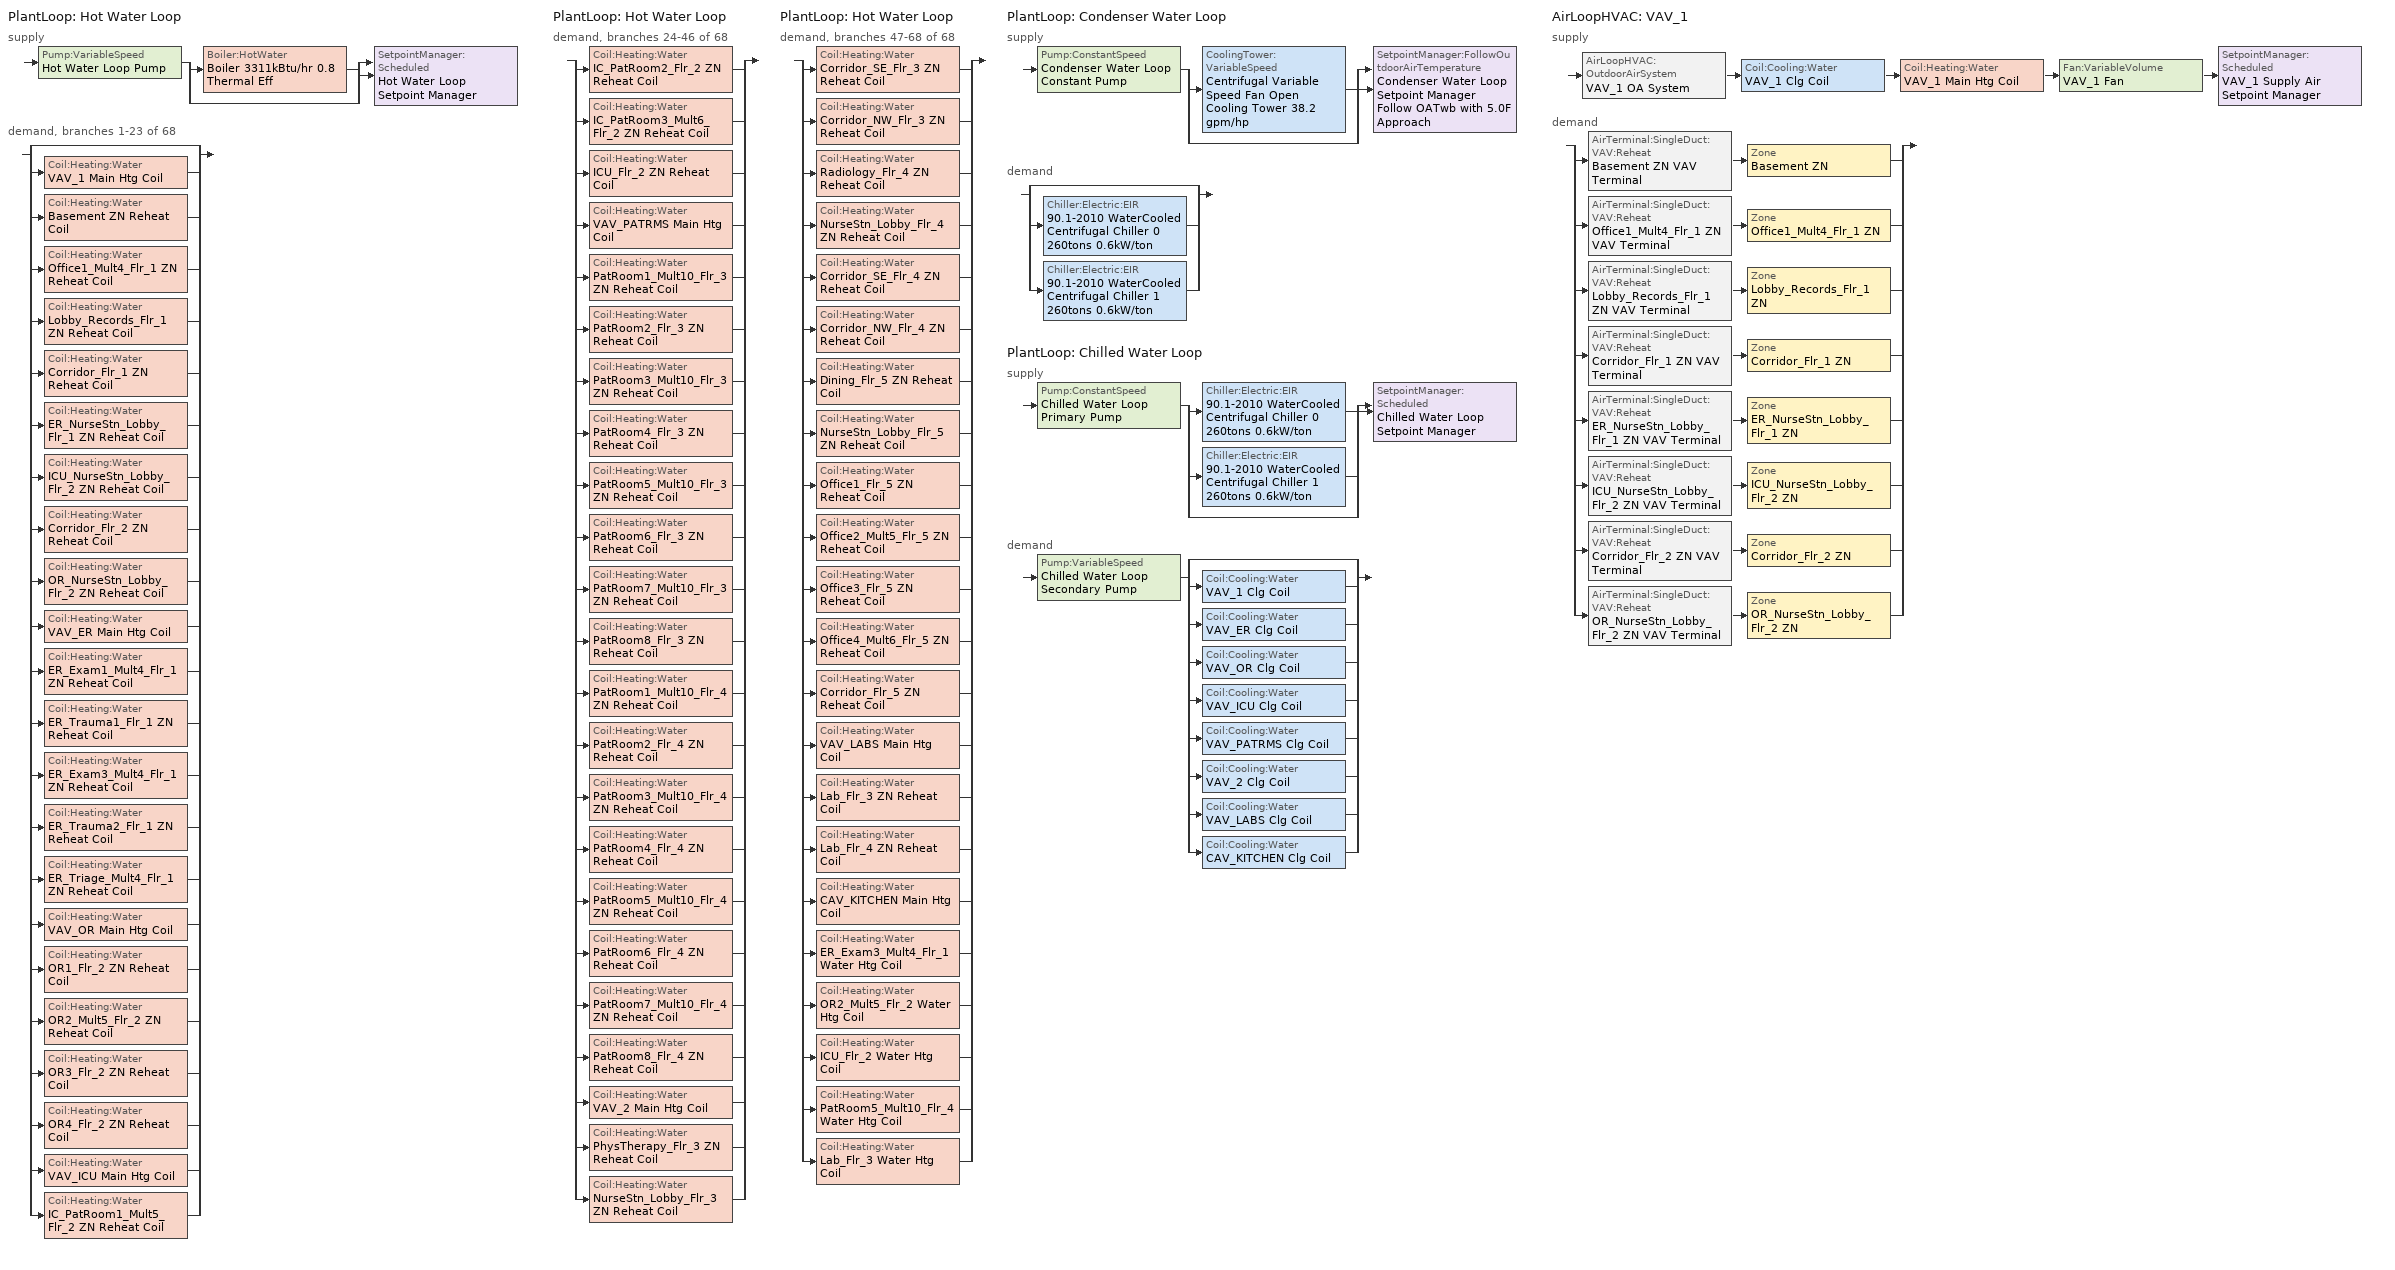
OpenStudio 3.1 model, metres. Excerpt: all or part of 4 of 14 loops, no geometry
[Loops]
PlantLoop 'Hot Water Loop'
 supply: Pump:VariableSpeed 'Hot Water Loop Pump' > split
  | Boiler:HotWater 'Boiler 3311kBtu/hr 0.8 Thermal Eff'
  | bypass
  join > SetpointManager:Scheduled 'Hot Water Loop Setpoint Manager'
 demand, branches 1-23 of 68: split
  | bypass
  | Coil:Heating:Water 'VAV_1 Main Htg Coil'
  | Coil:Heating:Water 'Basement ZN Reheat Coil'
  | Coil:Heating:Water 'Office1_Mult4_Flr_1 ZN Reheat Coil'
  | Coil:Heating:Water 'Lobby_Records_Flr_1 ZN Reheat Coil'
  | Coil:Heating:Water 'Corridor_Flr_1 ZN Reheat Coil'
  | Coil:Heating:Water 'ER_NurseStn_Lobby_Flr_1 ZN Reheat Coil'
  | Coil:Heating:Water 'ICU_NurseStn_Lobby_Flr_2 ZN Reheat Coil'
  | Coil:Heating:Water 'Corridor_Flr_2 ZN Reheat Coil'
  | Coil:Heating:Water 'OR_NurseStn_Lobby_Flr_2 ZN Reheat Coil'
  | Coil:Heating:Water 'VAV_ER Main Htg Coil'
  | Coil:Heating:Water 'ER_Exam1_Mult4_Flr_1 ZN Reheat Coil'
  | Coil:Heating:Water 'ER_Trauma1_Flr_1 ZN Reheat Coil'
  | Coil:Heating:Water 'ER_Exam3_Mult4_Flr_1 ZN Reheat Coil'
  | Coil:Heating:Water 'ER_Trauma2_Flr_1 ZN Reheat Coil'
  | Coil:Heating:Water 'ER_Triage_Mult4_Flr_1 ZN Reheat Coil'
  | Coil:Heating:Water 'VAV_OR Main Htg Coil'
  | Coil:Heating:Water 'OR1_Flr_2 ZN Reheat Coil'
  | Coil:Heating:Water 'OR2_Mult5_Flr_2 ZN Reheat Coil'
  | Coil:Heating:Water 'OR3_Flr_2 ZN Reheat Coil'
  | Coil:Heating:Water 'OR4_Flr_2 ZN Reheat Coil'
  | Coil:Heating:Water 'VAV_ICU Main Htg Coil'
  | Coil:Heating:Water 'IC_PatRoom1_Mult5_Flr_2 ZN Reheat Coil'
PlantLoop 'Hot Water Loop'
 demand, branches 24-46 of 68: split
  | Coil:Heating:Water 'IC_PatRoom2_Flr_2 ZN Reheat Coil'
  | Coil:Heating:Water 'IC_PatRoom3_Mult6_Flr_2 ZN Reheat Coil'
  | Coil:Heating:Water 'ICU_Flr_2 ZN Reheat Coil'
  | Coil:Heating:Water 'VAV_PATRMS Main Htg Coil'
  | Coil:Heating:Water 'PatRoom1_Mult10_Flr_3 ZN Reheat Coil'
  | Coil:Heating:Water 'PatRoom2_Flr_3 ZN Reheat Coil'
  | Coil:Heating:Water 'PatRoom3_Mult10_Flr_3 ZN Reheat Coil'
  | Coil:Heating:Water 'PatRoom4_Flr_3 ZN Reheat Coil'
  | Coil:Heating:Water 'PatRoom5_Mult10_Flr_3 ZN Reheat Coil'
  | Coil:Heating:Water 'PatRoom6_Flr_3 ZN Reheat Coil'
  | Coil:Heating:Water 'PatRoom7_Mult10_Flr_3 ZN Reheat Coil'
  | Coil:Heating:Water 'PatRoom8_Flr_3 ZN Reheat Coil'
  | Coil:Heating:Water 'PatRoom1_Mult10_Flr_4 ZN Reheat Coil'
  | Coil:Heating:Water 'PatRoom2_Flr_4 ZN Reheat Coil'
  | Coil:Heating:Water 'PatRoom3_Mult10_Flr_4 ZN Reheat Coil'
  | Coil:Heating:Water 'PatRoom4_Flr_4 ZN Reheat Coil'
  | Coil:Heating:Water 'PatRoom5_Mult10_Flr_4 ZN Reheat Coil'
  | Coil:Heating:Water 'PatRoom6_Flr_4 ZN Reheat Coil'
  | Coil:Heating:Water 'PatRoom7_Mult10_Flr_4 ZN Reheat Coil'
  | Coil:Heating:Water 'PatRoom8_Flr_4 ZN Reheat Coil'
  | Coil:Heating:Water 'VAV_2 Main Htg Coil'
  | Coil:Heating:Water 'PhysTherapy_Flr_3 ZN Reheat Coil'
  | Coil:Heating:Water 'NurseStn_Lobby_Flr_3 ZN Reheat Coil'
PlantLoop 'Hot Water Loop'
 demand, branches 47-68 of 68: split
  | Coil:Heating:Water 'Corridor_SE_Flr_3 ZN Reheat Coil'
  | Coil:Heating:Water 'Corridor_NW_Flr_3 ZN Reheat Coil'
  | Coil:Heating:Water 'Radiology_Flr_4 ZN Reheat Coil'
  | Coil:Heating:Water 'NurseStn_Lobby_Flr_4 ZN Reheat Coil'
  | Coil:Heating:Water 'Corridor_SE_Flr_4 ZN Reheat Coil'
  | Coil:Heating:Water 'Corridor_NW_Flr_4 ZN Reheat Coil'
  | Coil:Heating:Water 'Dining_Flr_5 ZN Reheat Coil'
  | Coil:Heating:Water 'NurseStn_Lobby_Flr_5 ZN Reheat Coil'
  | Coil:Heating:Water 'Office1_Flr_5 ZN Reheat Coil'
  | Coil:Heating:Water 'Office2_Mult5_Flr_5 ZN Reheat Coil'
  | Coil:Heating:Water 'Office3_Flr_5 ZN Reheat Coil'
  | Coil:Heating:Water 'Office4_Mult6_Flr_5 ZN Reheat Coil'
  | Coil:Heating:Water 'Corridor_Flr_5 ZN Reheat Coil'
  | Coil:Heating:Water 'VAV_LABS Main Htg Coil'
  | Coil:Heating:Water 'Lab_Flr_3 ZN Reheat Coil'
  | Coil:Heating:Water 'Lab_Flr_4 ZN Reheat Coil'
  | Coil:Heating:Water 'CAV_KITCHEN Main Htg Coil'
  | Coil:Heating:Water 'ER_Exam3_Mult4_Flr_1 Water Htg Coil'
  | Coil:Heating:Water 'OR2_Mult5_Flr_2 Water Htg Coil'
  | Coil:Heating:Water 'ICU_Flr_2 Water Htg Coil'
  | Coil:Heating:Water 'PatRoom5_Mult10_Flr_4 Water Htg Coil'
  | Coil:Heating:Water 'Lab_Flr_3 Water Htg Coil'
PlantLoop 'Condenser Water Loop'
 supply: Pump:ConstantSpeed 'Condenser Water Loop Constant Pump' > split
  | CoolingTower:VariableSpeed 'Centrifugal Variable Speed Fan Open Cooling Tower 38.2 gpm/hp'
  | bypass
  join > SetpointManager:FollowOutdoorAirTemperature 'Condenser Water Loop Setpoint Manager Follow OATwb with 5.0F Approach'
 demand: split
  | bypass
  | Chiller:Electric:EIR '90.1-2010 WaterCooled  Centrifugal Chiller 0 260tons 0.6kW/ton'
  | Chiller:Electric:EIR '90.1-2010 WaterCooled  Centrifugal Chiller 1 260tons 0.6kW/ton'
PlantLoop 'Chilled Water Loop'
 supply: Pump:ConstantSpeed 'Chilled Water Loop Primary Pump' > split
  | Chiller:Electric:EIR '90.1-2010 WaterCooled  Centrifugal Chiller 0 260tons 0.6kW/ton'
  | Chiller:Electric:EIR '90.1-2010 WaterCooled  Centrifugal Chiller 1 260tons 0.6kW/ton'
  | bypass
  join > SetpointManager:Scheduled 'Chilled Water Loop Setpoint Manager'
 demand: Pump:VariableSpeed 'Chilled Water Loop Secondary Pump' > split
  | bypass
  | Coil:Cooling:Water 'VAV_1 Clg Coil'
  | Coil:Cooling:Water 'VAV_ER Clg Coil'
  | Coil:Cooling:Water 'VAV_OR Clg Coil'
  | Coil:Cooling:Water 'VAV_ICU Clg Coil'
  | Coil:Cooling:Water 'VAV_PATRMS Clg Coil'
  | Coil:Cooling:Water 'VAV_2 Clg Coil'
  | Coil:Cooling:Water 'VAV_LABS Clg Coil'
  | Coil:Cooling:Water 'CAV_KITCHEN Clg Coil'
AirLoopHVAC 'VAV_1'
 supply: AirLoopHVAC:OutdoorAirSystem 'VAV_1 OA System' > Coil:Cooling:Water 'VAV_1 Clg Coil' > Coil:Heating:Water 'VAV_1 Main Htg Coil' > Fan:VariableVolume 'VAV_1 Fan' > SetpointManager:Scheduled 'VAV_1 Supply Air Setpoint Manager'
 demand: split
  | AirTerminal:SingleDuct:VAV:Reheat 'Basement ZN VAV Terminal' > Zone 'Basement ZN'
  | AirTerminal:SingleDuct:VAV:Reheat 'Office1_Mult4_Flr_1 ZN VAV Terminal' > Zone 'Office1_Mult4_Flr_1 ZN'
  | AirTerminal:SingleDuct:VAV:Reheat 'Lobby_Records_Flr_1 ZN VAV Terminal' > Zone 'Lobby_Records_Flr_1 ZN'
  | AirTerminal:SingleDuct:VAV:Reheat 'Corridor_Flr_1 ZN VAV Terminal' > Zone 'Corridor_Flr_1 ZN'
  | AirTerminal:SingleDuct:VAV:Reheat 'ER_NurseStn_Lobby_Flr_1 ZN VAV Terminal' > Zone 'ER_NurseStn_Lobby_Flr_1 ZN'
  | AirTerminal:SingleDuct:VAV:Reheat 'ICU_NurseStn_Lobby_Flr_2 ZN VAV Terminal' > Zone 'ICU_NurseStn_Lobby_Flr_2 ZN'
  | AirTerminal:SingleDuct:VAV:Reheat 'Corridor_Flr_2 ZN VAV Terminal' > Zone 'Corridor_Flr_2 ZN'
  | AirTerminal:SingleDuct:VAV:Reheat 'OR_NurseStn_Lobby_Flr_2 ZN VAV Terminal' > Zone 'OR_NurseStn_Lobby_Flr_2 ZN'
[Sizing:Zone] Zone Cooling Design Supply Air Temperature Input Method=SupplyAirTemperature; Zone Cooling Design Supply Air Temperature {C}=12.7778; Zone Cooling Design Supply Air Temperature Difference {deltaC}=11.11; Zone Heating Design Supply Air Temperature Input Method=SupplyAirTemperature; Zone Heating Design Supply Air Temperature {C}=40; Zone Heating Design Supply Air Temperature Difference {deltaC}=11.11; Zone Cooling Design Supply Air Humidity Ratio {kg-H2O/kg-air}=0.0085; Zone Heating Design Supply Air Humidity Ratio {kg-H2O/kg-air}=0.008; Cooling Design Air Flow Method=DesignDayWithLimit; Heating Design Air Flow Method=DesignDay; Account for Dedicated Outdoor Air System=No; Dedicated Outdoor Air System Control Strategy=NeutralSupplyAir; Dedicated Outdoor Air Low Setpoint Temperature for Design {C}=autosize; Dedicated Outdoor Air High Setpoint Temperature for Design {C}=autosize
Corridor_Flr_1 ZN; Corridor_Flr_2 ZN; ER_NurseStn_Lobby_Flr_1 ZN; ICU_NurseStn_Lobby_Flr_2 ZN; Lobby_Records_Flr_1 ZN; Office1_Mult4_Flr_1 ZN; OR_NurseStn_Lobby_Flr_2 ZN
[Zone equipment]
Basement ZN: Basement ZN VAV Terminal
Corridor_Flr_1 ZN: Corridor_Flr_1 ZN VAV Terminal
Corridor_Flr_2 ZN: Corridor_Flr_2 ZN VAV Terminal
ER_NurseStn_Lobby_Flr_1 ZN: ER_NurseStn_Lobby_Flr_1 ZN VAV Terminal
ICU_NurseStn_Lobby_Flr_2 ZN: ICU_NurseStn_Lobby_Flr_2 ZN VAV Terminal
Lobby_Records_Flr_1 ZN: Lobby_Records_Flr_1 ZN VAV Terminal
Office1_Mult4_Flr_1 ZN: Office1_Mult4_Flr_1 ZN VAV Terminal
OR_NurseStn_Lobby_Flr_2 ZN: OR_NurseStn_Lobby_Flr_2 ZN VAV Terminal
[PlantLoop] Glycol Concentration=0; Plant Loop Volume {m3}=Autocalculate; Load Distribution Scheme=Optimal
Name | Fluid Type | Minimum Loop Temperature {C} | Maximum Loop Temperature {C} | Common Pipe Simulation
Hot Water Loop | Water | 10
Condenser Water Loop |  | 5 | 80
Chilled Water Loop |  | 1 | 40 | CommonPipe
[Sizing:Plant]
Name | Loop Type | Design Loop Exit Temperature {C} | Loop Design Temperature Difference {deltaC} | Sizing Option | Zone Timesteps in Averaging Window | Coincident Sizing Factor Mode
Hot Water Loop | Heating | 82.2222 | 11.1111 | NonCoincident | 1 | None
Condenser Water Loop | Condenser | 29.4444 | 5.55556 | Coincident | 6 | GlobalCoolingSizingFactor
Chilled Water Loop | Cooling | 6.66667 | 5.61111 | NonCoincident | 1 | None
[SetpointManager:Scheduled] Control Variable=Temperature
Name | Schedule | Setpoint Node or NodeList
Hot Water Loop Setpoint Manager | Hot Water Loop Temp - 180F | Hot Water Loop Supply Outlet Node
Chilled Water Loop Setpoint Manager | Chilled Water Loop Temp - 44F | Chilled Water Loop Supply Outlet Node
VAV_1 Supply Air Setpoint Manager | Supply Air Temp - 55.0F | VAV_1 Supply Outlet Node
[Pump:VariableSpeed] Pump Control Type=Intermittent; Skin Loss Radiative Fraction=0.5; Design Power Sizing Method=PowerPerFlowPerPressure; Design Electric Power per Unit Flow Rate {W/(m3/s)}=348701.1; Design Shaft Power per Unit Flow Rate per Unit Head {W-s/m3-Pa}=1.28205; Design Minimum Flow Rate Fraction=0
Name | Rated Pump Head {Pa} | Motor Efficiency | Fraction of Motor Inefficiencies to Fluid Stream | Coefficient 1 of the Part Load Performance Curve | Coefficient 2 of the Part Load Performance Curve | Coefficient 3 of the Part Load Performance Curve | Coefficient 4 of the Part Load Performance Curve
Hot Water Loop Pump | 179344 | 0.917
Chilled Water Loop Secondary Pump | 134508 | 0.93 | 0 | 0 | 0.0205 | 0.4101 | 0.5753
[Boiler:HotWater]
Boiler 3311kBtu/hr 0.8 Thermal Eff: Fuel Type=NaturalGas; Nominal Thermal Efficiency=0.8; Efficiency Curve Temperature Evaluation Variable=LeavingBoiler; Normalized Boiler Efficiency Curve=Boiler with No Minimum Turndown; Minimum Part Load Ratio=0; Maximum Part Load Ratio=1.2; Optimum Part Load Ratio=1; Water Outlet Upper Temperature Limit {C}=95; Boiler Flow Mode=LeavingSetpointModulated; Parasitic Electric Load {W}=0; Sizing Factor=1
[SetpointManager:FollowOutdoorAirTemperature]
Condenser Water Loop Setpoint Manager Follow OATwb with 5.0F Approach: Control Variable=Temperature; Reference Temperature Type=OutdoorAirWetBulb; Offset Temperature Difference {deltaC}=2.77778; Maximum Setpoint Temperature {C}=29.4444; Minimum Setpoint Temperature {C}=21.1111; Setpoint Node or NodeList=Condenser Water Loop Supply Outlet Node
[Pump:ConstantSpeed] Rated Flow Rate {m3/s}=autosize; Rated Power Consumption {W}=autosize; Fraction of Motor Inefficiencies to Fluid Stream=0; Pump Control Type=Intermittent; Design Power Sizing Method=PowerPerFlowPerPressure; Design Electric Power per Unit Flow Rate {W/(m3/s)}=348701.1; Design Shaft Power per Unit Flow Rate per Unit Head {W-s/m3-Pa}=1.28205
Name | Rated Pump Head {Pa} | Motor Efficiency
Condenser Water Loop Constant Pump | 148557 | 0.936
Chilled Water Loop Primary Pump | 44836 | 0.917
[CoolingTower:VariableSpeed]
Centrifugal Variable Speed Fan Open Cooling Tower 38.2 gpm/hp: Model Type=CoolToolsCrossFlow; Design Inlet Air Wet-Bulb Temperature {C}=26.6667; Design Approach Temperature {deltaC}=2.77778; Design Range Temperature {deltaC}=5.55556; Design Water Flow Rate {m3/s}=autosize; Design Air Flow Rate {m3/s}=autosize; Design Fan Power {W}=28601.7; Fan Power Ratio Function of Air Flow Rate Ratio Curve=VSD-TWR-FAN-FPLR; Minimum Air Flow Rate Ratio=0.2; Fraction of Tower Capacity in Free Convection Regime=0.125; Basin Heater Capacity {W/K}=0; Basin Heater Setpoint Temperature {C}=2; Evaporation Loss Mode=SaturatedExit; Evaporation Loss Factor {percent/K}=0.2; Drift Loss Percent {percent}=0.008; Blowdown Calculation Mode=ConcentrationRatio; Blowdown Concentration Ratio=3; Number of Cells=2; Sizing Factor=1
[Chiller:Electric:EIR] Reference Capacity {W}=Autosize; Reference COP {W/W}=5.54732; Reference Leaving Chilled Water Temperature {C}=6.66667; Reference Entering Condenser Fluid Temperature {C}=35; Reference Chilled Water Flow Rate {m3/s}=Autosize; Cooling Capacity Function of Temperature Curve=WaterCooled_PositiveDisplacement_Chiller_LT150_2010_PathA_CAPFT; Electric Input to Cooling Output Ratio Function of Temperature Curve=WaterCooled_PositiveDisplacement_Chiller_LT150_2010_PathA_EIRFT; Electric Input to Cooling Output Ratio Function of Part Load Ratio Curve=ChlrWtrCentPathAAllEIRRatio_fQRatio; Minimum Part Load Ratio=0.15; Maximum Part Load Ratio=1; Optimum Part Load Ratio=1; Minimum Unloading Ratio=0.25; Condenser Type=WaterCooled; Leaving Chilled Water Lower Temperature Limit {C}=2.22222; Chiller Flow Mode=ConstantFlow; Design Heat Recovery Water Flow Rate {m3/s}=Autosize; Sizing Factor=0.5; Basin Heater Capacity {W/K}=0; Basin Heater Setpoint Temperature {C}=10; Condenser Heat Recovery Relative Capacity Fraction=1
90.1-2010 WaterCooled  Centrifugal Chiller 0 260tons 0.6kW/ton; 90.1-2010 WaterCooled  Centrifugal Chiller 1 260tons 0.6kW/ton
[AirLoopHVAC]
VAV_1: Availability Schedule=Hospital HVACOperationSchd; Design Supply Air Flow Rate {m3/s}=autosize; Design Return Air Flow Fraction of Supply Air Flow=1
[Sizing:System]
VAV_1: Type of Load to Size On=Sensible; Design Outdoor Air Flow Rate {m3/s}=5.40824; Central Heating Maximum System Air Flow Ratio=0.3; Preheat Design Temperature {C}=7.22222; Preheat Design Humidity Ratio {kg-H2O/kg-Air}=0.008; Precool Design Temperature {C}=12.7778; Precool Design Humidity Ratio {kg-H2O/kg-Air}=0.008; Central Cooling Design Supply Air Temperature {C}=12.7778; Central Heating Design Supply Air Temperature {C}=12.7778; Sizing Option=Coincident; 100% Outdoor Air in Cooling=No; 100% Outdoor Air in Heating=No; Central Cooling Design Supply Air Humidity Ratio {kg-H2O/kg-Air}=0.0085; Central Heating Design Supply Air Humidity Ratio {kg-H2O/kg-Air}=0.008; Cooling Design Air Flow Method=DesignDay; Cooling Design Air Flow Rate {m3/s}=0; Heating Design Air Flow Method=DesignDay; Heating Design Air Flow Rate {m3/s}=0; System Outdoor Air Method=ZoneSum; Zone Maximum Outdoor Air Fraction=1; Cooling Supply Air Flow Rate Per Floor Area {m3/s-m2}=0.00996765; Cooling Fraction of Autosized Cooling Supply Air Flow Rate=1; Cooling Supply Air Flow Rate Per Unit Cooling Capacity {m3/s-W}=3.94755e-05; Heating Supply Air Flow Rate Per Floor Area {m3/s-m2}=0.00996765; Heating Fraction of Autosized Heating Supply Air Flow Rate=1; Heating Fraction of Autosized Cooling Supply Air Flow Rate=1; Heating Supply Air Flow Rate Per Unit Heating Capacity {m3/s-W}=3.15882e-05; Cooling Design Capacity Method=CoolingDesignCapacity; Cooling Design Capacity {W}=autosize; Cooling Design Capacity Per Floor Area {W/m2}=234.7; Fraction of Autosized Cooling Design Capacity=1; Heating Design Capacity Method=HeatingDesignCapacity; Heating Design Capacity {W}=autosize; Heating Design Capacity Per Floor Area {W/m2}=157; Fraction of Autosized Heating Design Capacity=1; Central Cooling Capacity Control Method=OnOff
[Fan:VariableVolume]
VAV_1 Fan: Availability Schedule=Always On Discrete; Fan Total Efficiency=0.61165; Pressure Rise {Pa}=1389.92; Maximum Flow Rate {m3/s}=Autosize; Fan Power Minimum Flow Rate Input Method=Fraction; Fan Power Minimum Flow Fraction=0.25; Fan Power Minimum Air Flow Rate {m3/s}=0; Motor Efficiency=0.941; Motor In Airstream Fraction=1; Fan Power Coefficient 1=0.04076; Fan Power Coefficient 2=0.0881; Fan Power Coefficient 3=-0.0729; Fan Power Coefficient 4=0.9437; Fan Power Coefficient 5=0
[Coil:Heating:Water] Availability Schedule=Always On Discrete; Rated Inlet Water Temperature {C}=82.2222; Rated Outlet Water Temperature {C}=71.1111
Name | Rated Inlet Air Temperature {C} | Rated Outlet Air Temperature {C}
VAV_1 Main Htg Coil; VAV_ER Main Htg Coil; VAV_OR Main Htg Coil; VAV_ICU Main Htg Coil; VAV_PATRMS Main Htg Coil; VAV_2 Main Htg Coil; VAV_LABS Main Htg Coil | 7.22222 | 12.7778
Basement ZN Reheat Coil; Office1_Mult4_Flr_1 ZN Reheat Coil; Lobby_Records_Flr_1 ZN Reheat Coil; Corridor_Flr_1 ZN Reheat Coil; ER_NurseStn_Lobby_Flr_1 ZN Reheat Coil; ICU_NurseStn_Lobby_Flr_2 ZN Reheat Coil; Corridor_Flr_2 ZN Reheat Coil; OR_NurseStn_Lobby_Flr_2 ZN Reheat Coil; ER_Exam1_Mult4_Flr_1 ZN Reheat Coil; ER_Trauma1_Flr_1 ZN Reheat Coil; ER_Exam3_Mult4_Flr_1 ZN Reheat Coil; ER_Trauma2_Flr_1 ZN Reheat Coil; ER_Triage_Mult4_Flr_1 ZN Reheat Coil; OR1_Flr_2 ZN Reheat Coil; OR2_Mult5_Flr_2 ZN Reheat Coil; OR3_Flr_2 ZN Reheat Coil; OR4_Flr_2 ZN Reheat Coil; IC_PatRoom1_Mult5_Flr_2 ZN Reheat Coil; IC_PatRoom2_Flr_2 ZN Reheat Coil; IC_PatRoom3_Mult6_Flr_2 ZN Reheat Coil; ICU_Flr_2 ZN Reheat Coil; PatRoom1_Mult10_Flr_3 ZN Reheat Coil; PatRoom2_Flr_3 ZN Reheat Coil; PatRoom3_Mult10_Flr_3 ZN Reheat Coil; PatRoom4_Flr_3 ZN Reheat Coil; PatRoom5_Mult10_Flr_3 ZN Reheat Coil; PatRoom6_Flr_3 ZN Reheat Coil; PatRoom7_Mult10_Flr_3 ZN Reheat Coil; PatRoom8_Flr_3 ZN Reheat Coil; PatRoom1_Mult10_Flr_4 ZN Reheat Coil; PatRoom2_Flr_4 ZN Reheat Coil; PatRoom3_Mult10_Flr_4 ZN Reheat Coil; PatRoom4_Flr_4 ZN Reheat Coil; PatRoom5_Mult10_Flr_4 ZN Reheat Coil; PatRoom6_Flr_4 ZN Reheat Coil; PatRoom7_Mult10_Flr_4 ZN Reheat Coil; PatRoom8_Flr_4 ZN Reheat Coil; PhysTherapy_Flr_3 ZN Reheat Coil; NurseStn_Lobby_Flr_3 ZN Reheat Coil; Corridor_SE_Flr_3 ZN Reheat Coil; Corridor_NW_Flr_3 ZN Reheat Coil; Radiology_Flr_4 ZN Reheat Coil; NurseStn_Lobby_Flr_4 ZN Reheat Coil; Corridor_SE_Flr_4 ZN Reheat Coil; Corridor_NW_Flr_4 ZN Reheat Coil; Dining_Flr_5 ZN Reheat Coil; NurseStn_Lobby_Flr_5 ZN Reheat Coil; Office1_Flr_5 ZN Reheat Coil; Office2_Mult5_Flr_5 ZN Reheat Coil; Office3_Flr_5 ZN Reheat Coil; Office4_Mult6_Flr_5 ZN Reheat Coil; Corridor_Flr_5 ZN Reheat Coil; Lab_Flr_3 ZN Reheat Coil; Lab_Flr_4 ZN Reheat Coil | 12.7778 | 40
CAV_KITCHEN Main Htg Coil | 12.8 | 40
ER_Exam3_Mult4_Flr_1 Water Htg Coil; OR2_Mult5_Flr_2 Water Htg Coil; ICU_Flr_2 Water Htg Coil; PatRoom5_Mult10_Flr_4 Water Htg Coil; Lab_Flr_3 Water Htg Coil | 16.6 | 32.2
[Controller:WaterCoil] Minimum Actuated Flow {m3/s}=0
Name | Water Coil | Action | Controller Convergence Tolerance {deltaC}
VAV_1 Main Htg Coil Controller | VAV_1 Main Htg Coil | Normal | 0.0001
VAV_1 Clg Coil Controller | VAV_1 Clg Coil | Reverse
Basement ZN Reheat Coil Controller | Basement ZN Reheat Coil | Normal | 0.0001
Office1_Mult4_Flr_1 ZN Reheat Coil Controller | Office1_Mult4_Flr_1 ZN Reheat Coil | Normal | 0.0001
Lobby_Records_Flr_1 ZN Reheat Coil Controller | Lobby_Records_Flr_1 ZN Reheat Coil | Normal | 0.0001
Corridor_Flr_1 ZN Reheat Coil Controller | Corridor_Flr_1 ZN Reheat Coil | Normal | 0.0001
ER_NurseStn_Lobby_Flr_1 ZN Reheat Coil Controller | ER_NurseStn_Lobby_Flr_1 ZN Reheat Coil | Normal | 0.0001
ICU_NurseStn_Lobby_Flr_2 ZN Reheat Coil Controller | ICU_NurseStn_Lobby_Flr_2 ZN Reheat Coil | Normal | 0.0001
Corridor_Flr_2 ZN Reheat Coil Controller | Corridor_Flr_2 ZN Reheat Coil | Normal | 0.0001
OR_NurseStn_Lobby_Flr_2 ZN Reheat Coil Controller | OR_NurseStn_Lobby_Flr_2 ZN Reheat Coil | Normal | 0.0001
VAV_ER Main Htg Coil Controller | VAV_ER Main Htg Coil | Normal | 0.0001
VAV_ER Clg Coil Controller | VAV_ER Clg Coil | Reverse
ER_Exam1_Mult4_Flr_1 ZN Reheat Coil Controller | ER_Exam1_Mult4_Flr_1 ZN Reheat Coil | Normal | 0.0001
ER_Trauma1_Flr_1 ZN Reheat Coil Controller | ER_Trauma1_Flr_1 ZN Reheat Coil | Normal | 0.0001
ER_Exam3_Mult4_Flr_1 ZN Reheat Coil Controller | ER_Exam3_Mult4_Flr_1 ZN Reheat Coil | Normal | 0.0001
ER_Trauma2_Flr_1 ZN Reheat Coil Controller | ER_Trauma2_Flr_1 ZN Reheat Coil | Normal | 0.0001
ER_Triage_Mult4_Flr_1 ZN Reheat Coil Controller | ER_Triage_Mult4_Flr_1 ZN Reheat Coil | Normal | 0.0001
VAV_OR Main Htg Coil Controller | VAV_OR Main Htg Coil | Normal | 0.0001
VAV_OR Clg Coil Controller | VAV_OR Clg Coil | Reverse
OR1_Flr_2 ZN Reheat Coil Controller | OR1_Flr_2 ZN Reheat Coil | Normal | 0.0001
OR2_Mult5_Flr_2 ZN Reheat Coil Controller | OR2_Mult5_Flr_2 ZN Reheat Coil | Normal | 0.0001
OR3_Flr_2 ZN Reheat Coil Controller | OR3_Flr_2 ZN Reheat Coil | Normal | 0.0001
OR4_Flr_2 ZN Reheat Coil Controller | OR4_Flr_2 ZN Reheat Coil | Normal | 0.0001
VAV_ICU Main Htg Coil Controller | VAV_ICU Main Htg Coil | Normal | 0.0001
VAV_ICU Clg Coil Controller | VAV_ICU Clg Coil | Reverse
IC_PatRoom1_Mult5_Flr_2 ZN Reheat Coil Controller | IC_PatRoom1_Mult5_Flr_2 ZN Reheat Coil | Normal | 0.0001
IC_PatRoom2_Flr_2 ZN Reheat Coil Controller | IC_PatRoom2_Flr_2 ZN Reheat Coil | Normal | 0.0001
IC_PatRoom3_Mult6_Flr_2 ZN Reheat Coil Controller | IC_PatRoom3_Mult6_Flr_2 ZN Reheat Coil | Normal | 0.0001
ICU_Flr_2 ZN Reheat Coil Controller | ICU_Flr_2 ZN Reheat Coil | Normal | 0.0001
VAV_PATRMS Main Htg Coil Controller | VAV_PATRMS Main Htg Coil | Normal | 0.0001
VAV_PATRMS Clg Coil Controller | VAV_PATRMS Clg Coil | Reverse
PatRoom1_Mult10_Flr_3 ZN Reheat Coil Controller | PatRoom1_Mult10_Flr_3 ZN Reheat Coil | Normal | 0.0001
PatRoom2_Flr_3 ZN Reheat Coil Controller | PatRoom2_Flr_3 ZN Reheat Coil | Normal | 0.0001
PatRoom3_Mult10_Flr_3 ZN Reheat Coil Controller | PatRoom3_Mult10_Flr_3 ZN Reheat Coil | Normal | 0.0001
PatRoom4_Flr_3 ZN Reheat Coil Controller | PatRoom4_Flr_3 ZN Reheat Coil | Normal | 0.0001
PatRoom5_Mult10_Flr_3 ZN Reheat Coil Controller | PatRoom5_Mult10_Flr_3 ZN Reheat Coil | Normal | 0.0001
PatRoom6_Flr_3 ZN Reheat Coil Controller | PatRoom6_Flr_3 ZN Reheat Coil | Normal | 0.0001
PatRoom7_Mult10_Flr_3 ZN Reheat Coil Controller | PatRoom7_Mult10_Flr_3 ZN Reheat Coil | Normal | 0.0001
PatRoom8_Flr_3 ZN Reheat Coil Controller | PatRoom8_Flr_3 ZN Reheat Coil | Normal | 0.0001
PatRoom1_Mult10_Flr_4 ZN Reheat Coil Controller | PatRoom1_Mult10_Flr_4 ZN Reheat Coil | Normal | 0.0001
PatRoom2_Flr_4 ZN Reheat Coil Controller | PatRoom2_Flr_4 ZN Reheat Coil | Normal | 0.0001
PatRoom3_Mult10_Flr_4 ZN Reheat Coil Controller | PatRoom3_Mult10_Flr_4 ZN Reheat Coil | Normal | 0.0001
PatRoom4_Flr_4 ZN Reheat Coil Controller | PatRoom4_Flr_4 ZN Reheat Coil | Normal | 0.0001
PatRoom5_Mult10_Flr_4 ZN Reheat Coil Controller | PatRoom5_Mult10_Flr_4 ZN Reheat Coil | Normal | 0.0001
PatRoom6_Flr_4 ZN Reheat Coil Controller | PatRoom6_Flr_4 ZN Reheat Coil | Normal | 0.0001
PatRoom7_Mult10_Flr_4 ZN Reheat Coil Controller | PatRoom7_Mult10_Flr_4 ZN Reheat Coil | Normal | 0.0001
PatRoom8_Flr_4 ZN Reheat Coil Controller | PatRoom8_Flr_4 ZN Reheat Coil | Normal | 0.0001
VAV_2 Main Htg Coil Controller | VAV_2 Main Htg Coil | Normal | 0.0001
VAV_2 Clg Coil Controller | VAV_2 Clg Coil | Reverse
PhysTherapy_Flr_3 ZN Reheat Coil Controller | PhysTherapy_Flr_3 ZN Reheat Coil | Normal | 0.0001
NurseStn_Lobby_Flr_3 ZN Reheat Coil Controller | NurseStn_Lobby_Flr_3 ZN Reheat Coil | Normal | 0.0001
Corridor_SE_Flr_3 ZN Reheat Coil Controller | Corridor_SE_Flr_3 ZN Reheat Coil | Normal | 0.0001
Corridor_NW_Flr_3 ZN Reheat Coil Controller | Corridor_NW_Flr_3 ZN Reheat Coil | Normal | 0.0001
Radiology_Flr_4 ZN Reheat Coil Controller | Radiology_Flr_4 ZN Reheat Coil | Normal | 0.0001
NurseStn_Lobby_Flr_4 ZN Reheat Coil Controller | NurseStn_Lobby_Flr_4 ZN Reheat Coil | Normal | 0.0001
Corridor_SE_Flr_4 ZN Reheat Coil Controller | Corridor_SE_Flr_4 ZN Reheat Coil | Normal | 0.0001
Corridor_NW_Flr_4 ZN Reheat Coil Controller | Corridor_NW_Flr_4 ZN Reheat Coil | Normal | 0.0001
Dining_Flr_5 ZN Reheat Coil Controller | Dining_Flr_5 ZN Reheat Coil | Normal | 0.0001
NurseStn_Lobby_Flr_5 ZN Reheat Coil Controller | NurseStn_Lobby_Flr_5 ZN Reheat Coil | Normal | 0.0001
Office1_Flr_5 ZN Reheat Coil Controller | Office1_Flr_5 ZN Reheat Coil | Normal | 0.0001
Office2_Mult5_Flr_5 ZN Reheat Coil Controller | Office2_Mult5_Flr_5 ZN Reheat Coil | Normal | 0.0001
Office3_Flr_5 ZN Reheat Coil Controller | Office3_Flr_5 ZN Reheat Coil | Normal | 0.0001
Office4_Mult6_Flr_5 ZN Reheat Coil Controller | Office4_Mult6_Flr_5 ZN Reheat Coil | Normal | 0.0001
Corridor_Flr_5 ZN Reheat Coil Controller | Corridor_Flr_5 ZN Reheat Coil | Normal | 0.0001
VAV_LABS Main Htg Coil Controller | VAV_LABS Main Htg Coil | Normal | 0.0001
VAV_LABS Clg Coil Controller | VAV_LABS Clg Coil | Reverse
Lab_Flr_3 ZN Reheat Coil Controller | Lab_Flr_3 ZN Reheat Coil | Normal | 0.0001
Lab_Flr_4 ZN Reheat Coil Controller | Lab_Flr_4 ZN Reheat Coil | Normal | 0.0001
CAV_KITCHEN Main Htg Coil Controller | CAV_KITCHEN Main Htg Coil | Normal | 0.0001
CAV_KITCHEN Clg Coil Controller | CAV_KITCHEN Clg Coil | Reverse
ER_Exam3_Mult4_Flr_1 Water Htg Coil Controller | ER_Exam3_Mult4_Flr_1 Water Htg Coil | Normal | 0.0001
OR2_Mult5_Flr_2 Water Htg Coil Controller | OR2_Mult5_Flr_2 Water Htg Coil | Normal | 0.0001
ICU_Flr_2 Water Htg Coil Controller | ICU_Flr_2 Water Htg Coil | Normal | 0.0001
PatRoom5_Mult10_Flr_4 Water Htg Coil Controller | PatRoom5_Mult10_Flr_4 Water Htg Coil | Normal | 0.0001
Lab_Flr_3 Water Htg Coil Controller | Lab_Flr_3 Water Htg Coil | Normal | 0.0001
[Coil:Cooling:Water] Availability Schedule=Always On Discrete; Design Inlet Water Temperature {C}=Autosize; Heat Exchanger Configuration=CrossFlow
VAV_1 Clg Coil; VAV_ER Clg Coil; VAV_OR Clg Coil; VAV_ICU Clg Coil; VAV_PATRMS Clg Coil; VAV_2 Clg Coil; VAV_LABS Clg Coil; CAV_KITCHEN Clg Coil
[Controller:OutdoorAir]
VAV_1 OA Controller: Minimum Outdoor Air Flow Rate {m3/s}=0; Maximum Outdoor Air Flow Rate {m3/s}=Autosize; Economizer Control Type=DifferentialEnthalpy; Economizer Control Action Type=ModulateFlow; Lockout Type=LockoutWithHeating; Minimum Limit Type=FixedMinimum; Minimum Outdoor Air Schedule=Hospital BLDG_OA_FRAC_SCH; Controller Mechanical Ventilation=VAV_1 Vent Controller; High Humidity Control=No; Heat Recovery Bypass Control Type=BypassWhenWithinEconomizerLimits
[Controller:MechanicalVentilation]
VAV_1 Vent Controller: Availability Schedule=Always On Discrete; System Outdoor Air Method=VentilationRateProcedure
[AirLoopHVAC:OutdoorAirSystem]
VAV_1 OA System: Controller=VAV_1 OA Controller
[AirTerminal:SingleDuct:VAV:Reheat] Availability Schedule=Always On Discrete; Maximum Air Flow Rate {m3/s}=AutoSize; Zone Minimum Air Flow Input Method=Constant; Constant Minimum Air Flow Fraction=0.402399; Fixed Minimum Air Flow Rate {m3/s}=0; Maximum Hot Water or Steam Flow Rate {m3/s}=AutoSize; Minimum Hot Water or Steam Flow Rate {m3/s}=0; Convergence Tolerance=0.001; Damper Heating Action=ReverseWithLimits; Maximum Flow per Zone Floor Area During Reheat {m3/s-m2}=AutoSize; Maximum Flow Fraction During Reheat=0.5; Maximum Reheat Air Temperature {C}=40; Control For Outdoor Air=No
Name | Reheat Coil
Basement ZN VAV Terminal | Basement ZN Reheat Coil
Office1_Mult4_Flr_1 ZN VAV Terminal | Office1_Mult4_Flr_1 ZN Reheat Coil
Lobby_Records_Flr_1 ZN VAV Terminal | Lobby_Records_Flr_1 ZN Reheat Coil
Corridor_Flr_1 ZN VAV Terminal | Corridor_Flr_1 ZN Reheat Coil
ER_NurseStn_Lobby_Flr_1 ZN VAV Terminal | ER_NurseStn_Lobby_Flr_1 ZN Reheat Coil
ICU_NurseStn_Lobby_Flr_2 ZN VAV Terminal | ICU_NurseStn_Lobby_Flr_2 ZN Reheat Coil
Corridor_Flr_2 ZN VAV Terminal | Corridor_Flr_2 ZN Reheat Coil
OR_NurseStn_Lobby_Flr_2 ZN VAV Terminal | OR_NurseStn_Lobby_Flr_2 ZN Reheat Coil
[Schedule:Constant]
Always On Discrete: Value=1
[Schedule:Ruleset]
Name | Default Day Schedule | Summer Design Day Schedule | Winter Design Day Schedule
Hot Water Loop Temp - 180F | Hot Water Loop Temp - 180F Default
Chilled Water Loop Temp - 44F | Chilled Water Loop Temp - 44F Default
Hospital HVACOperationSchd | Hospital HVACOperationSchd Default | Hospital HVACOperationSchd Summer Design Day | Hospital HVACOperationSchd Winter Design Day
Hospital BLDG_OA_FRAC_SCH | Hospital BLDG_OA_FRAC_SCH Default | Hospital BLDG_OA_FRAC_SCH Summer Design Day | Hospital BLDG_OA_FRAC_SCH Winter Design Day
Supply Air Temp - 55.0F | Supply Air Temp - 55.0F Default
[Schedule:Day]
Hot Water Loop Temp - 180F Default: 24, 0, 82.2222
Chilled Water Loop Temp - 44F Default: 24, 0, 6.66667
Hospital HVACOperationSchd Default; Hospital HVACOperationSchd Winter Design Day; Hospital HVACOperationSchd Summer Design Day: 24, 0, 1
Hospital BLDG_OA_FRAC_SCH Default: 24, 0, 0
Hospital BLDG_OA_FRAC_SCH Winter Design Day; Hospital BLDG_OA_FRAC_SCH Summer Design Day; Hospital BLDG_OA_FRAC_SCH WntrDsn|SmrDsn|Sat|Wkdy Day: 6, 0, 0, 18, 0, 0.25, 24, 0, 0
Supply Air Temp - 55.0F Default: 24, 0, 12.7778
[Schedule:Rule]
Schedule Rule 29: Schedule Ruleset=Hospital BLDG_OA_FRAC_SCH; Rule Order=0; Day Schedule=Hospital BLDG_OA_FRAC_SCH WntrDsn|SmrDsn|Sat|Wkdy Day; Apply Monday=Yes; Apply Tuesday=Yes; Apply Wednesday=Yes; Apply Thursday=Yes; Apply Friday=Yes; Apply Saturday=Yes; Date Specification Type=DateRange; Start Month=1; Start Day=1; End Month=12; End Day=31
[Curve:Cubic] Minimum Value of x=0
Name | Coefficient1 Constant | Coefficient2 x | Coefficient3 x**2 | Coefficient4 x**3 | Maximum Value of x
VSD-TWR-FAN-FPLR | 0.331629 | -0.885676 | 0.605565 | 0.948482 | 1
Boiler with No Minimum Turndown | 0.7463 | 1.3196 | -2.2154 | 1.1674 | 1.3
[Curve:Biquadratic] Minimum Value of x=5; Maximum Value of x=10; Minimum Value of y=17.78; Maximum Value of y=46.11
Name | Coefficient1 Constant | Coefficient2 x | Coefficient3 x**2 | Coefficient4 y | Coefficient5 y**2 | Coefficient6 x*y
WaterCooled_PositiveDisplacement_Chiller_LT150_2010_PathA_CAPFT | 0.906115 | 0.0292277 | -0.0003647 | -0.0009709 | -9.05e-05 | 0.0002527
WaterCooled_PositiveDisplacement_Chiller_LT150_2010_PathA_EIRFT | 0.36171 | -0.0229833 | 0.0009519 | 0.0131889 | 0.0003752 | -0.0007059
[Curve:Quadratic]
ChlrWtrCentPathAAllEIRRatio_fQRatio: Coefficient1 Constant=0.222149; Coefficient2 x=0.503156; Coefficient3 x**2=0.256905; Minimum Value of x=0.1; Maximum Value of x=1; Minimum Curve Output=0.28
